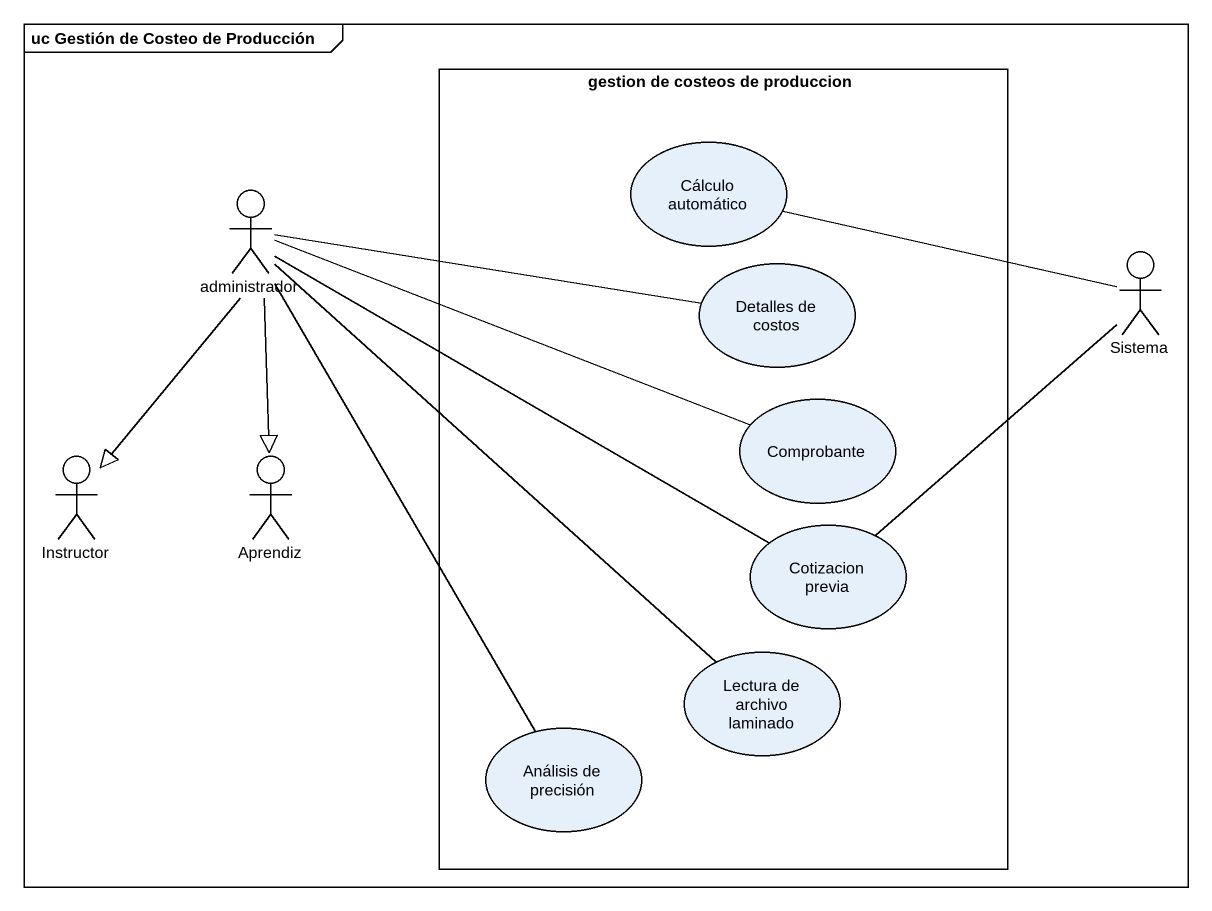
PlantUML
@startuml
mainframe uc Gestión de Costeo de Producción
rectangle "gestion de costeos de produccion" as gestion_de_costeos_de {
  usecase "Cálculo automático" as Cálculo_automático
  usecase "Detalles de costos" as Detalles_de_costos
  usecase Comprobante
  usecase "Cotizacion previa" as Cotizacion_previa
  usecase "Lectura de archivo laminado" as Lectura_de_archivo_laminado
  usecase "Análisis de precisión" as Análisis_de_precisión
}
actor administrador
actor Sistema
actor Instructor
actor Aprendiz
administrador -right- Detalles_de_costos
administrador --|> Instructor
administrador --|> Aprendiz
administrador -right- Comprobante
administrador -right- Cotizacion_previa
administrador -- Lectura_de_archivo_laminado
Sistema -left- Cálculo_automático
Sistema -- Cotizacion_previa
Análisis_de_precisión -up- administrador
@enduml
